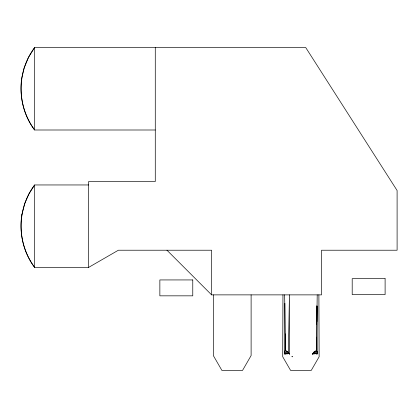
<?xml version="1.0" encoding="UTF-8"?>
<svg xmlns="http://www.w3.org/2000/svg" width="418" height="418" viewBox="0 0 418 418"><rect width="100%" height="100%" fill="white"/><g stroke="black" fill="none" stroke-linecap="round" stroke-linejoin="round"><path stroke-width="0.63" d="M282.955 294.873L282.714 356.758L290.615 370.442L311.227 370.442L319.127 356.758L318.887 294.873M284.867 303.306L284.627 352.656L284.909 354.171L288.911 353.372L289.444 354.171L289.444 294.873L288.357 352.656L289.444 354.171M316.567 337.169L316.452 350.833L317.189 351.799L316.933 354.171L316.933 352.87M316.682 324.154L316.839 305.934M317.205 294.873L316.452 350.833L314.435 351.69L312.398 354.171L317.116 353.372L313.547 352.583L312.398 354.171L313.484 352.656M316.933 354.171L317.215 352.656L316.985 305.913L316.933 321.594M313.547 352.583C314.279 350.963 317.706 349.772 317.215 352.656M88.637 184.955L34.642 184.955C16.579 208.65 16.605 243.704 34.642 267.395L88.637 267.395L118.388 250.22L211.612 250.22L211.612 294.873L321.531 294.873L321.531 250.22L397.1 250.22L397.1 190.509L305.725 47.558L34.642 47.558C16.605 71.248 16.579 106.303 34.642 129.998L155.277 129.998M284.757 353.362L287.114 352.844M316.008 352.802L312.93 353.372L315.229 353.832M284.762 353.377L287.688 353.874M166.954 250.22L211.612 294.873M288.357 352.656L288.911 353.367L284.621 352.583C283.707 347.253 292.595 356.152 286.387 351.01C284.491 349.981 284.177 353.079 284.909 354.171L284.909 352.87M288.295 352.583L289.157 353.774M284.637 294.873L285.551 350.812L285.358 333.898M251.113 294.873L251.113 355.572L242.524 370.442L221.916 370.442L213.326 355.572L213.326 294.873M155.277 47.558L155.277 181.522L88.637 181.522L88.637 267.395M21.705 78.281C19.071 96.38 23.748 115.284 34.642 129.998L34.642 47.558L28.508 57.35L24.103 68.035L21.705 78.281M21.872 214.659C18.852 233.087 23.575 252.373 34.642 267.395L34.642 184.955L28.988 193.832L24.761 203.472L21.872 214.659M385.109 278.681L352.196 278.681L352.196 294.585L385.109 294.585L385.109 278.681M192.771 279.935L159.859 279.935L159.859 295.839L192.771 295.839L192.771 279.935M292.443 356.758L291.973 356.685L292.443 356.758"/></g></svg>
